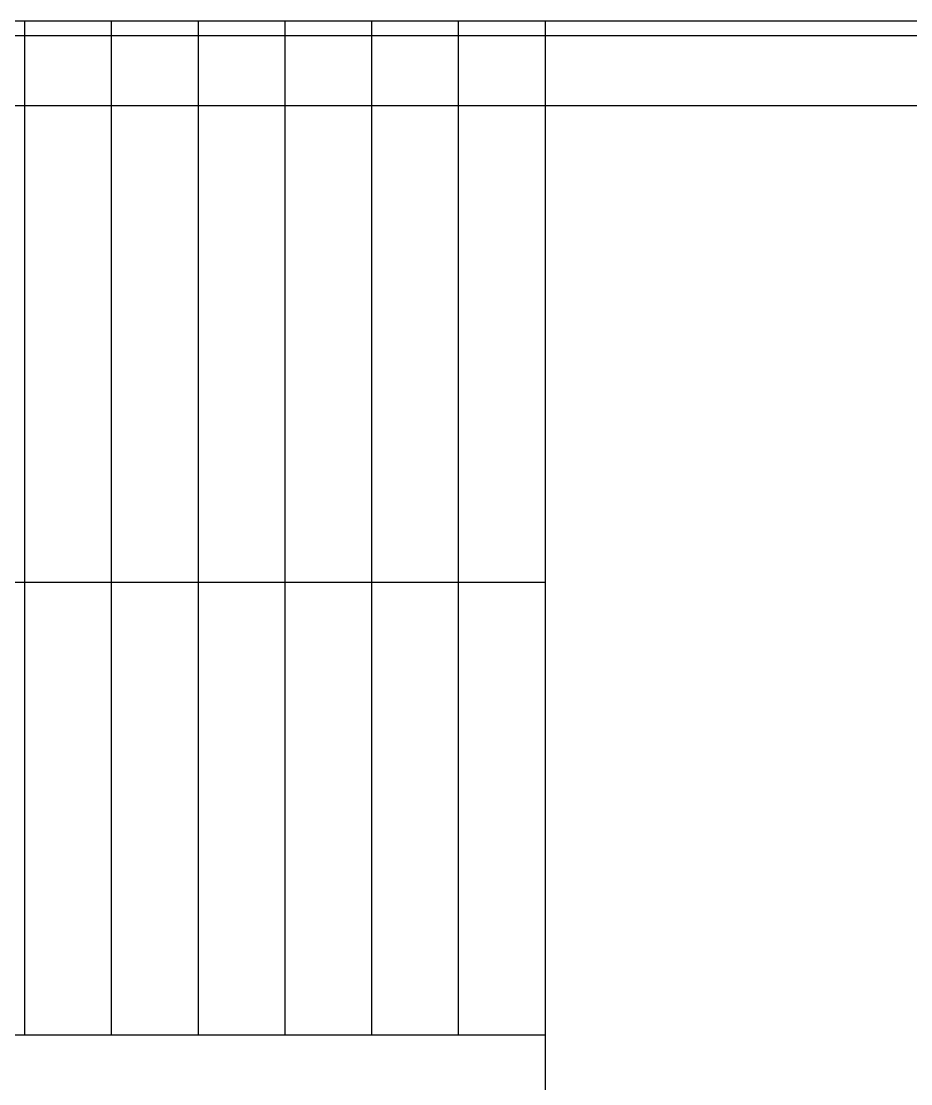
# Model space of a CAD drawing. Header units: millimetres. Extents: x 8456 to 190005487, y 619 to 455456909.
# Drawn here: x 198766 to 200661, y 160534 to 162797 of the extents above; entities that cross this region are included whole.
import ezdxf

# ---------------------------------------------------------------- set-up
doc = ezdxf.new("R2010")
doc.units = ezdxf.units.MM
doc.header["$LTSCALE"] = 400
doc.header["$MEASUREMENT"] = 0
doc.layers.get('0').update_dxf_attribs({"linetype": 'CONTINUOUS'})
for name, color, linetype in [('A-조적해치', 8, 'CONTINUOUS'), ('FIN', 5, 'CONTINUOUS'), ('WID', 4, 'CONTINUOUS')]:
    doc.layers.add(name, color=color, linetype=linetype)
doc.layers.add('Defpoint', color=161, linetype='CONTINUOUS', plot=False)

# ---------------------------------------------------------------- blocks, each defined once
blk = doc.blocks.new('A$C2DB436D3')
at = {"color": 8}
blk.add_line((26909.5, 27223.6, 2515.7), (7373.5, 27223.6, 2515.7), dxfattribs=at)
at = {"layer": 'A-조적해치', "color": 8}
for p, q in [((10277.5, 24138.1, 2515.7), (10277.5, 27223.6, 2515.7)), ((10541.5, 24138.1, 2515.7), (10541.5, 27223.6, 2515.7)), ((10805.5, 24138.1, 2515.7), (10805.5, 27223.6, 2515.7)), ((11069.5, 24138.1, 2515.7), (11069.5, 27223.6, 2515.7)), ((11333.5, 24138.1, 2515.7), (11333.5, 27223.6, 2515.7)), ((11597.5, 24138.1, 2515.7), (11597.5, 27223.6, 2515.7))]:
    blk.add_line(p, q, dxfattribs=at)
at = {"layer": 'FIN', "color": 8}
for p, q in [((26865.5, 27179.6, 2515.7), (7373.5, 27179.6, 2515.7)), ((11861.5, 24138.1, 2515.7), (7527.5, 24138.1, 2515.7))]:
    blk.add_line(p, q, dxfattribs=at)
at = {"layer": 'WID', "color": 8}
for p, q in [((11861.5, 23769.6, 2515.7), (11861.5, 27223.6, 2515.7)), ((11861.5, 25515.8, 2515.7), (7373.5, 25515.8, 2515.7))]:
    blk.add_line(p, q, dxfattribs=at)

msp = doc.modelspace()

# ---------------------------------------------------------------- linework, layer by layer
at = {"layer": 'Defpoint'}
msp.add_lwpolyline([(27067.9, 162617.4), (205388.5, 162617.4), (205388.5, 82317.4), (27067.9, 82317.4)], close=True, dxfattribs=at)

# ---------------------------------------------------------------- block references
at = {"xscale": 0.7, "yscale": 0.7, "zscale": 0.7}
msp.add_blockref('A$C2DB436D3', (191579.1, 143740.2, -160.1), dxfattribs=at)

doc.saveas('drawing.dxf')
